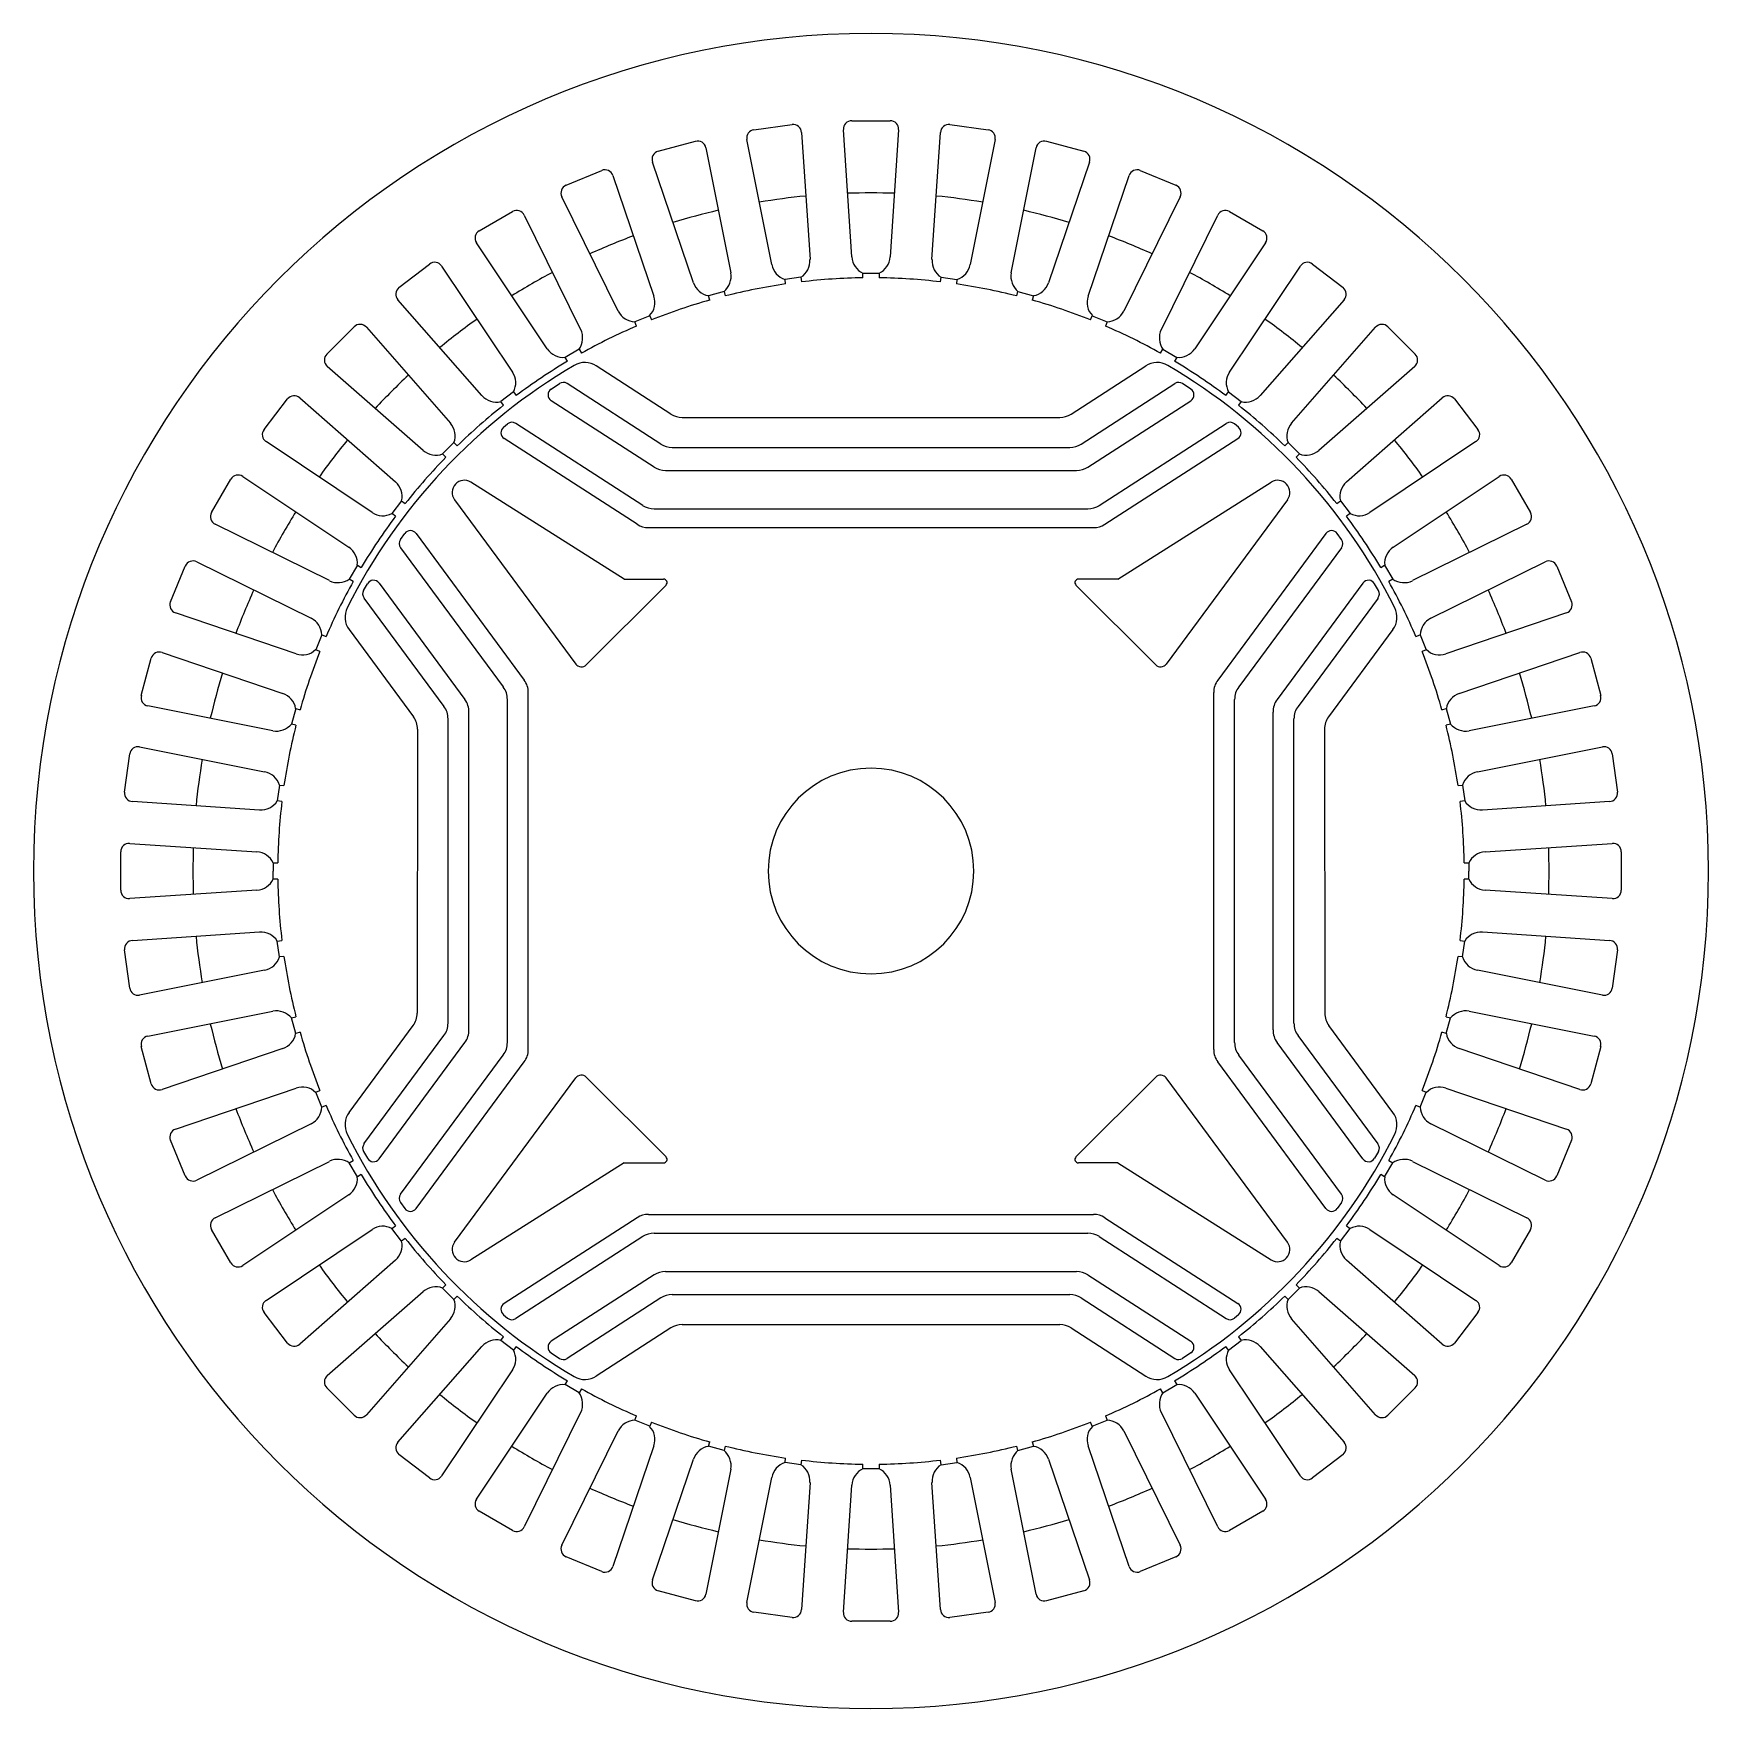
# Model space of a CAD drawing. Extents: x -120 to 120, y -120 to 120.
import ezdxf

# ---------------------------------------------------------------- set-up
doc = ezdxf.new("R2010")
doc.units = 0
doc.header["$MEASUREMENT"] = 0
doc.layers.add('DEFAULT', color=7, linetype='CONTINUOUS')
doc.layers.add('LAYER1', color=7, linetype='CONTINUOUS')

msp = doc.modelspace()

# ---------------------------------------------------------------- linework, layer by layer
at = {"layer": 'DEFAULT'}
for start, end in [(90, 270), (270, 90)]:
    msp.add_arc((0, 0), 120, start, end, dxfattribs=at)
at = {"layer": 'DEFAULT', "linetype": 'Continuous'}
for start, end in [(95.5168, 99.4832), (88.0168, 91.9832), (80.5168, 84.4832), (103.0168, 106.9832), (73.0168, 76.9832), (110.5168, 114.4832), (65.5168, 69.4832), (118.0168, 121.9832), (58.0168, 61.9832), (125.5168, 129.4832), (50.5168, 54.4832), (133.0168, 136.9832), (43.0168, 46.9832), (140.5168, 144.4832), (35.5168, 39.4832), (148.0168, 151.9832), (28.0168, 31.9832), (155.5168, 159.4832), (20.5168, 24.4832), (163.0168, 166.9832), (13.0168, 16.9832), (170.5168, 174.4832), (5.5168, 9.4832), (178.0168, 181.9832), (358.0168, 1.9832), (185.5168, 189.4832), (350.5168, 354.4832), (193.0168, 196.9832), (343.0168, 346.9832), (200.5168, 204.4832), (335.5168, 339.4832), (208.0168, 211.9832), (328.0168, 331.9832), (215.5168, 219.4832), (320.5168, 324.4832), (223.0168, 226.9832), (313.0168, 316.9832), (230.5168, 234.4832), (305.5168, 309.4832), (238.0168, 241.9832), (298.0168, 301.9832), (245.5168, 249.4832), (290.5168, 294.4832), (253.0168, 256.9832), (283.0168, 286.9832), (260.5168, 264.4832), (275.5168, 279.4832), (268.0168, 271.9832)]:
    msp.add_arc((0, 0), 97.16, start, end, dxfattribs=at)
at = {"layer": 'LAYER1'}
for p, q in [((-16.77, 106.22), (-11.29, 106.94)), ((-9.94, 105.83), (-8.74, 87.6)), ((-2.76, 87.99), (-3.96, 106.22)), ((-2.76, 107.5), (0, 107.5)), ((0, 107.5), (2.76, 107.5)), ((3.96, 106.22), (2.76, 87.99)), ((8.74, 87.6), (9.94, 105.83)), ((11.29, 106.94), (16.77, 106.22)), ((-30.49, 103.12), (-25.15, 104.55)), ((-23.67, 103.63), (-20.1, 85.71)), ((-14.23, 86.88), (-17.79, 104.8)), ((17.79, 104.8), (14.23, 86.88)), ((20.1, 85.71), (23.67, 103.63)), ((25.15, 104.55), (30.49, 103.12)), ((-25.44, 84.28), (-31.32, 101.58)), ((31.32, 101.58), (25.44, 84.28)), ((-43.69, 98.26), (-38.59, 100.37)), ((-36.99, 99.65), (-31.12, 82.35)), ((31.12, 82.35), (36.99, 99.65)), ((38.59, 100.37), (43.69, 98.26)), ((-36.23, 80.23), (-44.31, 96.62)), ((44.31, 96.62), (36.23, 80.23)), ((-56.14, 91.72), (-51.36, 94.48)), ((-49.68, 93.97), (-41.6, 77.58)), ((41.6, 77.58), (49.68, 93.97)), ((51.36, 94.48), (56.14, 91.72)), ((-46.39, 74.82), (-56.54, 90.01)), ((56.54, 90.01), (46.39, 74.82)), ((-67.63, 83.6), (-63.25, 86.97)), ((-61.52, 86.68), (-51.37, 71.49)), ((51.37, 71.49), (61.52, 86.68)), ((63.25, 86.97), (67.63, 83.6)), ((-10.04, 85.07), (-12.32, 84.77)), ((-12.23, 84.11), (-12.32, 84.77)), ((-10.04, 85.07), (-9.95, 84.42)), ((-1.15, 84.99), (-1.15, 85.65)), ((-1.15, 85.65), (1.15, 85.65)), ((1.15, 85.65), (1.15, 84.99)), ((9.95, 84.42), (10.04, 85.07)), ((10.04, 85.07), (12.32, 84.77)), ((12.32, 84.77), (12.23, 84.11)), ((-55.76, 68.12), (-67.81, 81.86)), ((-21.06, 83.03), (-23.28, 82.43)), ((-23.11, 81.8), (-23.28, 82.43)), ((-21.06, 83.03), (-20.89, 82.39)), ((20.89, 82.39), (21.06, 83.03)), ((21.06, 83.03), (23.28, 82.43)), ((23.28, 82.43), (23.11, 81.8)), ((67.81, 81.86), (55.76, 68.12)), ((-31.71, 79.57), (-33.84, 78.69)), ((-31.71, 79.57), (-31.46, 78.96)), ((31.46, 78.96), (31.71, 79.57)), ((31.71, 79.57), (33.84, 78.69)), ((-77.97, 74.06), (-74.06, 77.97)), ((-72.31, 77.91), (-60.26, 64.17)), ((-33.59, 78.08), (-33.84, 78.69)), ((33.84, 78.69), (33.59, 78.08)), ((60.26, 64.17), (72.31, 77.91)), ((74.06, 77.97), (77.97, 74.06)), ((-41.83, 74.75), (-43.82, 73.6)), ((-41.83, 74.75), (-41.5, 74.18)), ((41.5, 74.18), (41.83, 74.75)), ((41.83, 74.75), (43.82, 73.6)), ((-64.17, 60.26), (-77.91, 72.31)), ((-43.49, 73.03), (-43.82, 73.6)), ((-28.67, 65.48), (-39.36, 72.38)), ((28.67, 65.48), (39.36, 72.38)), ((43.82, 73.6), (43.49, 73.03)), ((77.91, 72.31), (64.17, 60.26)), ((-45.83, 69.06), (-44.65, 69.84)), ((-30.12, 61.18), (-43.55, 69.85)), ((30.12, 61.18), (43.55, 69.85)), ((45.83, 69.06), (44.65, 69.84)), ((-86.97, 63.25), (-83.6, 67.63)), ((-81.86, 67.81), (-68.12, 55.76)), ((-51.23, 68.65), (-53.05, 67.25)), ((-52.65, 66.73), (-53.05, 67.25)), ((-51.23, 68.65), (-50.83, 68.13)), ((-31.09, 57.88), (-45.82, 67.38)), ((31.09, 57.88), (45.82, 67.38)), ((50.83, 68.13), (51.23, 68.65)), ((51.23, 68.65), (53.05, 67.25)), ((53.05, 67.25), (52.65, 66.73)), ((68.12, 55.76), (81.86, 67.81)), ((83.6, 67.63), (86.97, 63.25)), ((-27.04, 65), (27.04, 65)), ((-52.66, 63.58), (-52.09, 64.05)), ((-32.71, 52.38), (-50.91, 64.13)), ((32.71, 52.38), (50.91, 64.13)), ((52.66, 63.58), (52.09, 64.05)), ((-71.49, 51.37), (-86.68, 61.52)), ((-59.75, 61.38), (-61.38, 59.75)), ((-59.75, 61.38), (-59.29, 60.91)), ((-33.51, 49.68), (-52.56, 61.98)), ((-28.49, 60.7), (28.49, 60.7)), ((33.51, 49.68), (52.56, 61.98)), ((59.29, 60.91), (59.75, 61.38)), ((59.75, 61.38), (61.38, 59.75)), ((86.68, 61.52), (71.49, 51.37)), ((-60.91, 59.29), (-61.38, 59.75)), ((61.38, 59.75), (60.91, 59.29)), ((-94.48, 51.36), (-91.72, 56.14)), ((-90.01, 56.54), (-74.82, 46.39)), ((-35.35, 41.82), (-57.33, 55.71)), ((-29.46, 57.4), (29.46, 57.4)), ((35.35, 41.82), (57.33, 55.71)), ((74.82, 46.39), (90.01, 56.54)), ((91.72, 56.14), (94.48, 51.36)), ((-67.25, 53.05), (-68.65, 51.23)), ((-67.25, 53.05), (-66.73, 52.65)), ((-59.67, 53.19), (-42.3, 29.65)), ((59.67, 53.19), (42.3, 29.65)), ((66.73, 52.65), (67.25, 53.05)), ((67.25, 53.05), (68.65, 51.23)), ((-68.13, 50.83), (-68.65, 51.23)), ((-31.09, 51.9), (31.09, 51.9)), ((68.65, 51.23), (68.13, 50.83)), ((-77.58, 41.6), (-93.97, 49.68)), ((-67.41, 47.51), (-66.79, 48.35)), ((-65.18, 48.36), (-49.69, 27.36)), ((-31.88, 49.2), (31.88, 49.2)), ((65.18, 48.36), (49.69, 27.36)), ((67.41, 47.51), (66.79, 48.35)), ((93.97, 49.68), (77.58, 41.6)), ((-67.41, 46.32), (-52.69, 26.37)), ((67.41, 46.32), (52.69, 26.37)), ((-100.37, 38.59), (-98.26, 43.69)), ((-96.62, 44.31), (-80.23, 36.23)), ((-73.6, 43.82), (-74.75, 41.83)), ((-73.6, 43.82), (-73.03, 43.49)), ((73.03, 43.49), (73.6, 43.82)), ((73.6, 43.82), (74.75, 41.83)), ((80.23, 36.23), (96.62, 44.31)), ((98.26, 43.69), (100.37, 38.59)), ((-74.18, 41.5), (-74.75, 41.83)), ((-72.71, 40.2), (-72.16, 41.14)), ((-70.49, 41.24), (-58.19, 24.56)), ((-29.37, 40.96), (-40.79, 29.54)), ((-35.35, 41.82), (-29.72, 41.82)), ((29.37, 40.96), (40.79, 29.54)), ((35.35, 41.82), (29.72, 41.82)), ((70.49, 41.24), (58.19, 24.56)), ((72.71, 40.2), (72.16, 41.14)), ((74.75, 41.83), (74.18, 41.5)), ((-72.65, 39.11), (-61.19, 23.58)), ((72.65, 39.11), (61.19, 23.58)), ((-82.35, 31.12), (-99.65, 36.99)), ((99.65, 36.99), (82.35, 31.12)), ((-78.69, 33.84), (-79.57, 31.71)), ((-78.69, 33.84), (-78.08, 33.59)), ((-74.79, 34.6), (-65.57, 22.1)), ((74.79, 34.6), (65.57, 22.1)), ((78.08, 33.59), (78.69, 33.84)), ((78.69, 33.84), (79.57, 31.71)), ((-101.58, 31.32), (-84.28, 25.44)), ((-78.96, 31.46), (-79.57, 31.71)), ((79.57, 31.71), (78.96, 31.46)), ((84.28, 25.44), (101.58, 31.32)), ((-104.55, 25.15), (-103.12, 30.49)), ((103.12, 30.49), (104.55, 25.15)), ((-52.1, -24.59), (-52.1, 24.59)), ((-49.1, -25.58), (-49.1, 25.58)), ((49.1, -25.58), (49.1, 25.58)), ((52.1, -24.59), (52.1, 24.59)), ((-85.71, 20.1), (-103.63, 23.67)), ((-82.43, 23.28), (-83.03, 21.06)), ((-82.43, 23.28), (-81.8, 23.11)), ((-60.6, -21.8), (-60.6, 21.8)), ((-57.6, -22.78), (-57.6, 22.78)), ((57.6, -22.78), (57.6, 22.78)), ((60.6, -21.8), (60.6, 21.8)), ((81.8, 23.11), (82.43, 23.28)), ((82.43, 23.28), (83.03, 21.06)), ((103.63, 23.67), (85.71, 20.1)), ((-82.39, 20.89), (-83.03, 21.06)), ((-64.98, 20.32), (-65.02, -20.38)), ((64.98, 20.32), (65.02, -20.38)), ((83.03, 21.06), (82.39, 20.89)), ((-104.8, 17.79), (-86.88, 14.23)), ((86.88, 14.23), (104.8, 17.79)), ((-106.94, 11.29), (-106.22, 16.77)), ((106.22, 16.77), (106.94, 11.29)), ((-84.77, 12.32), (-85.07, 10.04)), ((-84.77, 12.32), (-84.11, 12.23)), ((84.11, 12.23), (84.77, 12.32)), ((84.77, 12.32), (85.07, 10.04)), ((-87.6, 8.74), (-105.83, 9.94)), ((-84.42, 9.95), (-85.07, 10.04)), ((85.07, 10.04), (84.42, 9.95)), ((105.83, 9.94), (87.6, 8.74)), ((-107.5, 0), (-107.5, 2.76)), ((-106.22, 3.96), (-87.99, 2.76)), ((87.99, 2.76), (106.22, 3.96)), ((107.5, 2.76), (107.5, 0)), ((-107.5, -2.76), (-107.5, 0)), ((-85.65, 1.15), (-84.99, 1.15)), ((-85.65, 1.15), (-85.65, 0)), ((-85.65, -1.15), (-85.65, 0)), ((84.99, 1.15), (85.65, 1.15)), ((85.65, 1.15), (85.65, 0)), ((85.65, -1.15), (85.65, 0)), ((107.5, 0), (107.5, -2.76)), ((-84.99, -1.15), (-85.65, -1.15)), ((85.65, -1.15), (84.99, -1.15)), ((-87.99, -2.76), (-106.22, -3.96)), ((106.22, -3.96), (87.99, -2.76)), ((-105.83, -9.94), (-87.6, -8.74)), ((87.6, -8.74), (105.83, -9.94)), ((-106.22, -16.77), (-106.94, -11.29)), ((-85.07, -10.04), (-84.42, -9.95)), ((-84.77, -12.32), (-85.07, -10.04)), ((84.42, -9.95), (85.07, -10.04)), ((84.77, -12.32), (85.07, -10.04)), ((106.94, -11.29), (106.22, -16.77)), ((-86.88, -14.23), (-104.8, -17.79)), ((-84.11, -12.23), (-84.77, -12.32)), ((84.77, -12.32), (84.11, -12.23)), ((104.8, -17.79), (86.88, -14.23)), ((-103.63, -23.67), (-85.71, -20.1)), ((-83.03, -21.06), (-82.39, -20.89)), ((-82.43, -23.28), (-83.03, -21.06)), ((82.39, -20.89), (83.03, -21.06)), ((82.43, -23.28), (83.03, -21.06)), ((85.71, -20.1), (103.63, -23.67)), ((-81.8, -23.11), (-82.43, -23.28)), ((-74.79, -34.6), (-65.6, -22.15)), ((-72.65, -39.11), (-61.19, -23.58)), ((72.65, -39.11), (61.19, -23.58)), ((74.79, -34.6), (65.6, -22.15)), ((82.43, -23.28), (81.8, -23.11)), ((-103.12, -30.49), (-104.55, -25.15)), ((-84.28, -25.44), (-101.58, -31.32)), ((-70.49, -41.24), (-58.19, -24.56)), ((-67.41, -46.32), (-52.69, -26.37)), ((67.41, -46.32), (52.69, -26.37)), ((70.49, -41.24), (58.19, -24.56)), ((101.58, -31.32), (84.28, -25.44)), ((104.55, -25.15), (103.12, -30.49)), ((-65.18, -48.36), (-49.69, -27.36)), ((65.18, -48.36), (49.69, -27.36)), ((-99.65, -36.99), (-82.35, -31.12)), ((-59.67, -53.19), (-42.3, -29.65)), ((-29.37, -40.96), (-40.79, -29.54)), ((29.37, -40.96), (40.79, -29.54)), ((59.67, -53.19), (42.3, -29.65)), ((82.35, -31.12), (99.65, -36.99)), ((-79.57, -31.71), (-78.96, -31.46)), ((-78.69, -33.84), (-79.57, -31.71)), ((-78.08, -33.59), (-78.69, -33.84)), ((78.69, -33.84), (78.08, -33.59)), ((78.69, -33.84), (79.57, -31.71)), ((78.96, -31.46), (79.57, -31.71)), ((-80.23, -36.23), (-96.62, -44.31)), ((96.62, -44.31), (80.23, -36.23)), ((-98.26, -43.69), (-100.37, -38.59)), ((-72.71, -40.2), (-72.16, -41.14)), ((72.71, -40.2), (72.16, -41.14)), ((100.37, -38.59), (98.26, -43.69)), ((-93.97, -49.68), (-77.58, -41.6)), ((-74.75, -41.83), (-74.18, -41.5)), ((-73.6, -43.82), (-74.75, -41.83)), ((-35.35, -41.82), (-57.33, -55.71)), ((-35.35, -41.82), (-29.72, -41.82)), ((35.35, -41.82), (29.72, -41.82)), ((35.35, -41.82), (57.33, -55.71)), ((73.6, -43.82), (74.75, -41.83)), ((74.18, -41.5), (74.75, -41.83)), ((77.58, -41.6), (93.97, -49.68)), ((-73.03, -43.49), (-73.6, -43.82)), ((73.6, -43.82), (73.03, -43.49)), ((-74.82, -46.39), (-90.01, -56.54)), ((-67.41, -47.51), (-66.79, -48.35)), ((67.41, -47.51), (66.79, -48.35)), ((90.01, -56.54), (74.82, -46.39)), ((-33.51, -49.68), (-52.56, -61.98)), ((-31.88, -49.2), (31.88, -49.2)), ((33.51, -49.68), (52.56, -61.98)), ((-91.72, -56.14), (-94.48, -51.36)), ((-86.68, -61.52), (-71.49, -51.37)), ((-68.65, -51.23), (-68.13, -50.83)), ((-67.25, -53.05), (-68.65, -51.23)), ((-66.73, -52.65), (-67.25, -53.05)), ((-32.71, -52.38), (-50.91, -64.13)), ((-31.09, -51.9), (31.09, -51.9)), ((32.71, -52.38), (50.91, -64.13)), ((67.25, -53.05), (66.73, -52.65)), ((67.25, -53.05), (68.65, -51.23)), ((68.13, -50.83), (68.65, -51.23)), ((71.49, -51.37), (86.68, -61.52)), ((94.48, -51.36), (91.72, -56.14)), ((-68.12, -55.76), (-81.86, -67.81)), ((-29.46, -57.4), (29.46, -57.4)), ((81.86, -67.81), (68.12, -55.76)), ((-61.38, -59.75), (-60.91, -59.29)), ((-59.75, -61.38), (-61.38, -59.75)), ((-31.09, -57.88), (-45.82, -67.38)), ((31.09, -57.88), (45.82, -67.38)), ((59.75, -61.38), (61.38, -59.75)), ((60.91, -59.29), (61.38, -59.75)), ((-77.91, -72.31), (-64.17, -60.26)), ((-59.29, -60.91), (-59.75, -61.38)), ((-30.12, -61.18), (-43.55, -69.85)), ((-28.49, -60.7), (28.49, -60.7)), ((30.12, -61.18), (43.55, -69.85)), ((59.75, -61.38), (59.29, -60.91)), ((64.17, -60.26), (77.91, -72.31)), ((-83.6, -67.63), (-86.97, -63.25)), ((-60.26, -64.17), (-72.31, -77.91)), ((-52.66, -63.58), (-52.09, -64.05)), ((52.66, -63.58), (52.09, -64.05)), ((72.31, -77.91), (60.26, -64.17)), ((86.97, -63.25), (83.6, -67.63)), ((-53.05, -67.25), (-52.65, -66.73)), ((-28.67, -65.48), (-39.36, -72.38)), ((-27.04, -65), (27.04, -65)), ((28.67, -65.48), (39.36, -72.38)), ((52.65, -66.73), (53.05, -67.25)), ((-67.81, -81.86), (-55.76, -68.12)), ((-51.23, -68.65), (-53.05, -67.25)), ((-50.83, -68.13), (-51.23, -68.65)), ((-45.83, -69.06), (-44.65, -69.84)), ((45.83, -69.06), (44.65, -69.84)), ((51.23, -68.65), (50.83, -68.13)), ((51.23, -68.65), (53.05, -67.25)), ((55.76, -68.12), (67.81, -81.86)), ((-51.37, -71.49), (-61.52, -86.68)), ((61.52, -86.68), (51.37, -71.49)), ((-74.06, -77.97), (-77.97, -74.06)), ((-43.82, -73.6), (-43.49, -73.03)), ((-41.83, -74.75), (-43.82, -73.6)), ((-41.5, -74.18), (-41.83, -74.75)), ((41.83, -74.75), (41.5, -74.18)), ((41.83, -74.75), (43.82, -73.6)), ((43.49, -73.03), (43.82, -73.6)), ((77.97, -74.06), (74.06, -77.97)), ((-56.54, -90.01), (-46.39, -74.82)), ((46.39, -74.82), (56.54, -90.01)), ((-41.6, -77.58), (-49.68, -93.97)), ((-33.84, -78.69), (-33.59, -78.08)), ((-31.71, -79.57), (-33.84, -78.69)), ((-31.46, -78.96), (-31.71, -79.57)), ((31.71, -79.57), (31.46, -78.96)), ((31.71, -79.57), (33.84, -78.69)), ((33.59, -78.08), (33.84, -78.69)), ((49.68, -93.97), (41.6, -77.58)), ((-44.31, -96.62), (-36.23, -80.23)), ((36.23, -80.23), (44.31, -96.62)), ((-63.25, -86.97), (-67.63, -83.6)), ((-31.12, -82.35), (-36.99, -99.65)), ((-23.28, -82.43), (-23.11, -81.8)), ((-21.06, -83.03), (-23.28, -82.43)), ((-20.89, -82.39), (-21.06, -83.03)), ((21.06, -83.03), (20.89, -82.39)), ((21.06, -83.03), (23.28, -82.43)), ((23.11, -81.8), (23.28, -82.43)), ((36.99, -99.65), (31.12, -82.35)), ((67.63, -83.6), (63.25, -86.97)), ((-31.32, -101.58), (-25.44, -84.28)), ((-20.1, -85.71), (-23.67, -103.63)), ((-12.32, -84.77), (-12.23, -84.11)), ((-10.04, -85.07), (-12.32, -84.77)), ((-9.95, -84.42), (-10.04, -85.07)), ((-1.15, -85.65), (-1.15, -84.99)), ((1.15, -85.65), (-1.15, -85.65)), ((1.15, -84.99), (1.15, -85.65)), ((10.04, -85.07), (9.95, -84.42)), ((10.04, -85.07), (12.32, -84.77)), ((12.23, -84.11), (12.32, -84.77)), ((23.67, -103.63), (20.1, -85.71)), ((25.44, -84.28), (31.32, -101.58)), ((-17.79, -104.8), (-14.23, -86.88)), ((-8.74, -87.6), (-9.94, -105.83)), ((-3.96, -106.22), (-2.76, -87.99)), ((2.76, -87.99), (3.96, -106.22)), ((9.94, -105.83), (8.74, -87.6)), ((14.23, -86.88), (17.79, -104.8)), ((-51.36, -94.48), (-56.14, -91.72)), ((56.14, -91.72), (51.36, -94.48)), ((-38.59, -100.37), (-43.69, -98.26)), ((43.69, -98.26), (38.59, -100.37)), ((-25.15, -104.55), (-30.49, -103.12)), ((30.49, -103.12), (25.15, -104.55)), ((-11.29, -106.94), (-16.77, -106.22)), ((0, -107.5), (-2.76, -107.5)), ((2.76, -107.5), (0, -107.5)), ((16.77, -106.22), (11.29, -106.94))]:
    msp.add_line(p, q, dxfattribs=at)
for centre, radius, start, end in [((-16.61, 105.03), 1.2, 97.5, 191.25), ((-11.14, 105.75), 1.2, 3.75, 97.5), ((-2.76, 106.3), 1.2, 90, 183.75), ((2.76, 106.3), 1.2, 356.25, 90), ((11.14, 105.75), 1.2, 82.5, 176.25), ((16.61, 105.03), 1.2, 348.75, 82.5), ((-24.84, 103.39), 1.2, 11.25, 105), ((24.84, 103.39), 1.2, 75, 168.75), ((-30.18, 101.96), 1.2, 105, 198.75), ((30.18, 101.96), 1.2, 341.25, 75), ((-38.13, 99.27), 1.2, 18.75, 112.5), ((38.13, 99.27), 1.2, 67.5, 161.25), ((-43.23, 97.15), 1.2, 112.5, 206.25), ((43.23, 97.15), 1.2, 333.75, 67.5), ((-50.76, 93.44), 1.2, 26.25, 120), ((50.76, 93.44), 1.2, 60, 153.75), ((-55.54, 90.68), 1.2, 120, 213.75), ((55.54, 90.68), 1.2, 326.25, 60), ((-62.52, 86.02), 1.2, 33.75, 127.5), ((-11.51, 87.42), 2.77, 191.25, 252.9915), ((-11.51, 87.42), 2.77, 302.0085, 3.75), ((0, 88.17), 2.77, 183.75, 245.4915), ((0, 88.17), 2.77, 294.5085, 356.25), ((11.51, 87.42), 2.77, 176.25, 237.9915), ((11.51, 87.42), 2.77, 287.0085, 348.75), ((62.52, 86.02), 1.2, 52.5, 146.25), ((-22.82, 85.17), 2.77, 198.75, 260.4915), ((-22.82, 85.17), 2.77, 309.5085, 11.25), ((0, 0), 85, 98.2752, 104.2248), ((0, 0), 85, 90.7752, 96.7248), ((0, 0), 85, 83.2752, 89.2248), ((0, 0), 85, 75.7752, 81.7248), ((22.82, 85.17), 2.77, 168.75, 230.4915), ((22.82, 85.17), 2.77, 279.5085, 341.25), ((-66.9, 82.65), 1.2, 127.5, 221.25), ((-33.74, 81.46), 2.77, 317.0085, 18.75), ((0, 0), 85, 105.7752, 111.7248), ((0, 0), 85, 68.2752, 74.2248), ((33.74, 81.46), 2.77, 161.25, 222.9915), ((66.9, 82.65), 1.2, 318.75, 52.5), ((-33.74, 81.46), 2.77, 206.25, 267.9915), ((33.74, 81.46), 2.77, 272.0085, 333.75), ((-73.21, 77.12), 1.2, 41.25, 135), ((-44.08, 76.36), 2.77, 324.5085, 26.25), ((0, 0), 85, 113.2752, 119.2248), ((0, 0), 85, 60.7752, 66.7248), ((44.08, 76.36), 2.77, 153.75, 215.4915), ((73.21, 77.12), 1.2, 45, 138.75), ((-44.09, 76.36), 2.77, 213.75, 275.4915), ((44.09, 76.36), 2.77, 264.5085, 326.25), ((-77.12, 73.21), 1.2, 135, 228.75), ((0, 0), 84, 120.401, 153.3137), ((0, 0), 85, 120.7752, 126.7248), ((-40.99, 69.86), 3, 57.1587, 120.401), ((40.99, 69.86), 3, 59.599, 122.8413), ((0, 0), 84, 26.6863, 59.599), ((0, 0), 85, 53.2752, 59.2248), ((77.12, 73.21), 1.2, 311.25, 45), ((-53.67, 69.95), 2.77, 332.0085, 33.75), ((-44.1, 69.01), 1, 57.1587, 123.7105), ((44.1, 69.01), 1, 56.2895, 122.8413), ((53.67, 69.95), 2.77, 146.25, 207.9915), ((-82.65, 66.9), 1.2, 48.75, 142.5), ((-53.68, 69.95), 2.77, 221.25, 282.9915), ((-45.27, 68.22), 1, 123.7105, 237.1587), ((45.27, 68.22), 1, 302.8413, 56.2895), ((53.68, 69.95), 2.77, 257.0085, 318.75), ((82.65, 66.9), 1.2, 37.5, 131.25), ((0, 0), 85, 128.2752, 134.2248), ((-27.04, 68), 3, 237.1587, 270), ((27.04, 68), 3, 270, 302.8413), ((0, 0), 85, 45.7752, 51.7248), ((-86.02, 62.52), 1.2, 142.5, 236.25), ((-62.35, 62.35), 2.77, 339.5085, 41.25), ((-52.02, 62.82), 1, 129.9003, 237.1587), ((-51.45, 63.29), 1, 57.1587, 129.9003), ((51.45, 63.29), 1, 50.0997, 122.8413), ((52.02, 62.82), 1, 302.8413, 50.0997), ((62.35, 62.35), 2.77, 138.75, 200.4915), ((86.02, 62.52), 1.2, 303.75, 37.5), ((-62.35, 62.35), 2.77, 228.75, 290.4915), ((-28.49, 63.7), 3, 237.1587, 270), ((28.49, 63.7), 3, 270, 302.8413), ((62.35, 62.35), 2.77, 249.5085, 311.25), ((0, 0), 85, 135.7752, 141.7248), ((-29.46, 60.4), 3, 237.1587, 270), ((29.46, 60.4), 3, 270, 302.8413), ((0, 0), 85, 38.2752, 44.2248), ((-90.68, 55.54), 1.2, 56.25, 150), ((-69.95, 53.68), 2.77, 347.0085, 48.75), ((-58.27, 54.23), 1.75, 57.7093, 216.4252), ((58.27, 54.23), 1.75, 323.5748, 122.2907), ((69.95, 53.68), 2.77, 131.25, 192.9915), ((90.68, 55.54), 1.2, 30, 123.75), ((-93.44, 50.76), 1.2, 150, 243.75), ((0, 0), 85, 143.2752, 149.2248), ((-69.95, 53.67), 2.77, 236.25, 297.9915), ((-31.09, 54.9), 3, 237.1587, 270), ((31.09, 54.9), 3, 270, 302.8413), ((0, 0), 85, 30.7752, 36.7248), ((69.95, 53.67), 2.77, 242.0085, 303.75), ((93.44, 50.76), 1.2, 296.25, 30), ((-65.99, 47.77), 1, 36.4252, 143.9095), ((-31.88, 52.2), 3, 237.1587, 270), ((31.88, 52.2), 3, 270, 302.8413), ((65.99, 47.77), 1, 36.0905, 143.5748), ((-76.36, 44.09), 2.77, 354.5085, 56.25), ((-66.6, 46.92), 1, 143.9095, 216.4252), ((66.6, 46.92), 1, 323.5748, 36.0905), ((76.36, 44.09), 2.77, 123.75, 185.4915), ((-97.15, 43.23), 1.2, 63.75, 157.5), ((97.15, 43.23), 1.2, 22.5, 116.25), ((0, 0), 85, 150.7752, 156.7248), ((-76.36, 44.08), 2.77, 243.75, 305.4915), ((-71.3, 40.65), 1, 36.4252, 150.107), ((-29.72, 41.32), 0.5, 315, 90), ((29.72, 41.32), 0.5, 90, 225), ((71.3, 40.65), 1, 29.893, 143.5748), ((0, 0), 85, 23.2752, 29.2248), ((76.36, 44.08), 2.77, 234.5085, 296.25), ((-99.27, 38.13), 1.2, 157.5, 251.25), ((-71.84, 39.7), 1, 150.107, 216.4252), ((71.84, 39.7), 1, 323.5748, 29.893), ((99.27, 38.13), 1.2, 288.75, 22.5), ((-81.46, 33.74), 2.77, 2.0085, 63.75), ((-72.37, 36.38), 3, 153.3137, 216.4252), ((72.37, 36.38), 3, 323.5748, 26.6863), ((81.46, 33.74), 2.77, 116.25, 177.9915), ((-101.96, 30.18), 1.2, 71.25, 165), ((-81.46, 33.74), 2.77, 251.25, 312.9915), ((0, 0), 85, 158.2752, 164.2248), ((0, 0), 85, 15.7752, 21.7248), ((81.46, 33.74), 2.77, 227.0085, 288.75), ((101.96, 30.18), 1.2, 15, 108.75), ((-41.5, 30.25), 1, 216.4252, 315), ((41.5, 30.25), 1, 225, 323.5748), ((-52.1, 25.58), 3, 0, 36.4252), ((52.1, 25.58), 3, 143.5748, 180), ((-103.39, 24.84), 1.2, 165, 258.75), ((-85.17, 22.82), 2.77, 9.5085, 71.25), ((-60.6, 22.78), 3, 0, 36.4252), ((-55.1, 24.59), 3, 0, 36.4252), ((55.1, 24.59), 3, 143.5748, 180), ((60.6, 22.78), 3, 143.5748, 180), ((85.17, 22.82), 2.77, 108.75, 170.4915), ((103.39, 24.84), 1.2, 281.25, 15), ((-67.98, 20.32), 3, 359.9482, 36.4252), ((-63.6, 21.8), 3, 360, 36.4252), ((63.6, 21.8), 3, 143.5748, 180), ((67.98, 20.32), 3, 143.5748, 180.0518), ((-85.17, 22.82), 2.77, 258.75, 320.4915), ((0, 0), 85, 165.7752, 171.7248), ((0, 0), 85, 8.2752, 14.2248), ((85.17, 22.82), 2.77, 219.5085, 281.25), ((-105.03, 16.61), 1.2, 78.75, 172.5), ((105.03, 16.61), 1.2, 7.5, 101.25), ((0, 0), 14.73, 0, 180), ((-87.42, 11.51), 2.77, 17.0085, 78.75), ((87.42, 11.51), 2.77, 101.25, 162.9915), ((-105.75, 11.14), 1.2, 172.5, 266.25), ((-87.42, 11.51), 2.77, 266.25, 327.9915), ((0, 0), 85, 173.2752, 179.2248), ((0, 0), 85, 0.7752, 6.7248), ((87.42, 11.51), 2.77, 212.0085, 273.75), ((105.75, 11.14), 1.2, 273.75, 7.5), ((-106.3, 2.76), 1.2, 86.25, 180), ((-88.17, 0), 2.77, 24.5085, 86.25), ((88.17, 0), 2.77, 93.75, 155.4915), ((106.3, 2.76), 1.2, 360, 93.75), ((0, 0), 14.73, 180, 0), ((-88.17, 0), 2.77, 273.75, 335.4915), ((0, 0), 85, 180.7752, 186.7248), ((0, 0), 85, 353.2752, 359.2248), ((88.17, 0), 2.77, 204.5085, 266.25), ((-106.3, -2.76), 1.2, 180, 273.75), ((106.3, -2.76), 1.2, 266.25, 0), ((-87.42, -11.51), 2.77, 32.0085, 93.75), ((87.42, -11.51), 2.77, 86.25, 147.9915), ((-105.75, -11.14), 1.2, 93.75, 187.5), ((105.75, -11.14), 1.2, 352.5, 86.25), ((-87.42, -11.51), 2.77, 281.25, 342.9915), ((0, 0), 85, 188.2752, 194.2248), ((0, 0), 85, 345.7752, 351.7248), ((87.42, -11.51), 2.77, 197.0085, 258.75), ((-105.03, -16.61), 1.2, 187.5, 281.25), ((105.03, -16.61), 1.2, 258.75, 352.5), ((-85.17, -22.82), 2.77, 39.5085, 101.25), ((-68.02, -20.37), 3, 323.5748, 359.9482), ((68.02, -20.37), 3, 180.0518, 216.4252), ((85.17, -22.82), 2.77, 78.75, 140.4915), ((-103.39, -24.84), 1.2, 101.25, 195), ((-85.17, -22.82), 2.77, 288.75, 350.4915), ((0, 0), 85, 195.7752, 201.7248), ((-63.6, -21.8), 3, 323.5748, 0), ((-60.6, -22.78), 3, 323.5748, 360), ((60.6, -22.78), 3, 180, 216.4252), ((63.6, -21.8), 3, 180, 216.4252), ((0, 0), 85, 338.2752, 344.2248), ((85.17, -22.82), 2.77, 189.5085, 251.25), ((103.39, -24.84), 1.2, 345, 78.75), ((-55.1, -24.59), 3, 323.5748, 360), ((-52.1, -25.58), 3, 323.5748, 0), ((52.1, -25.58), 3, 180, 216.4252), ((55.1, -24.59), 3, 180, 216.4252), ((-101.96, -30.18), 1.2, 195, 288.75), ((-81.46, -33.74), 2.77, 47.0085, 108.75), ((-41.5, -30.25), 1, 45, 143.5748), ((41.5, -30.25), 1, 36.4252, 135), ((81.46, -33.74), 2.77, 71.25, 132.9915), ((101.96, -30.18), 1.2, 251.25, 345), ((0, 0), 85, 203.2752, 209.2248), ((0, 0), 85, 330.7752, 336.7248), ((-81.46, -33.74), 2.77, 296.25, 357.9915), ((-72.37, -36.38), 3, 143.5748, 206.6863), ((72.37, -36.38), 3, 333.3137, 36.4252), ((81.46, -33.74), 2.77, 182.0085, 243.75), ((-99.27, -38.13), 1.2, 108.75, 202.5), ((0, 0), 84, 206.6863, 239.599), ((0, 0), 84, 300.401, 333.3137), ((99.27, -38.13), 1.2, 337.5, 71.25), ((-71.84, -39.7), 1, 143.5748, 209.893), ((71.84, -39.7), 1, 330.107, 36.4252), ((-76.36, -44.08), 2.77, 54.5085, 116.25), ((-71.3, -40.65), 1, 209.893, 323.5748), ((-29.72, -41.32), 0.5, 270, 45), ((29.72, -41.32), 0.5, 135, 270), ((71.3, -40.65), 1, 216.4252, 330.107), ((76.36, -44.08), 2.77, 63.75, 125.4915), ((-97.15, -43.23), 1.2, 202.5, 296.25), ((-76.36, -44.09), 2.77, 303.75, 5.4915), ((0, 0), 85, 210.7752, 216.7248), ((0, 0), 85, 323.2752, 329.2248), ((76.36, -44.09), 2.77, 174.5085, 236.25), ((97.15, -43.23), 1.2, 243.75, 337.5), ((-66.6, -46.92), 1, 143.5748, 216.0905), ((66.6, -46.92), 1, 323.9095, 36.4252), ((-93.44, -50.76), 1.2, 116.25, 210), ((-65.99, -47.77), 1, 216.0905, 323.5748), ((-31.88, -52.2), 3, 90, 122.8413), ((31.88, -52.2), 3, 57.1587, 90), ((65.99, -47.77), 1, 216.4252, 323.9095), ((93.44, -50.76), 1.2, 330, 63.75), ((-69.95, -53.67), 2.77, 62.0085, 123.75), ((0, 0), 85, 218.2752, 224.2248), ((-31.09, -54.9), 3, 90, 122.8413), ((31.09, -54.9), 3, 57.1587, 90), ((0, 0), 85, 315.7752, 321.7248), ((69.95, -53.67), 2.77, 56.25, 117.9915), ((-69.95, -53.68), 2.77, 311.25, 12.9915), ((-58.27, -54.23), 1.75, 143.5748, 302.2907), ((58.27, -54.23), 1.75, 237.7093, 36.4252), ((69.95, -53.68), 2.77, 167.0085, 228.75), ((-90.68, -55.54), 1.2, 210, 303.75), ((-29.46, -60.4), 3, 90, 122.8413), ((29.46, -60.4), 3, 57.1587, 90), ((90.68, -55.54), 1.2, 236.25, 330), ((-62.35, -62.35), 2.77, 69.5085, 131.25), ((62.35, -62.35), 2.77, 48.75, 110.4915), ((-86.02, -62.52), 1.2, 123.75, 217.5), ((-62.35, -62.35), 2.77, 318.75, 20.4915), ((0, 0), 85, 225.7752, 231.7248), ((-52.02, -62.82), 1, 122.8413, 230.0997), ((-28.49, -63.7), 3, 90, 122.8413), ((28.49, -63.7), 3, 57.1587, 90), ((52.02, -62.82), 1, 309.9003, 57.1587), ((0, 0), 85, 308.2752, 314.2248), ((62.35, -62.35), 2.77, 159.5085, 221.25), ((86.02, -62.52), 1.2, 322.5, 56.25), ((-51.45, -63.29), 1, 230.0997, 302.8413), ((51.45, -63.29), 1, 237.1587, 309.9003), ((-53.68, -69.95), 2.77, 77.0085, 138.75), ((-27.04, -68), 3, 90, 122.8413), ((27.04, -68), 3, 57.1587, 90), ((53.68, -69.95), 2.77, 41.25, 102.9915), ((-82.65, -66.9), 1.2, 217.5, 311.25), ((-53.67, -69.95), 2.77, 326.25, 27.9915), ((0, 0), 85, 233.2752, 239.2248), ((-45.27, -68.22), 1, 122.8413, 236.2895), ((0, 0), 85, 300.7752, 306.7248), ((45.27, -68.22), 1, 303.7105, 57.1587), ((53.67, -69.95), 2.77, 152.0085, 213.75), ((82.65, -66.9), 1.2, 228.75, 322.5), ((-44.1, -69.01), 1, 236.2895, 302.8413), ((44.1, -69.01), 1, 237.1587, 303.7105), ((-77.12, -73.21), 1.2, 131.25, 225), ((-44.09, -76.36), 2.77, 84.5085, 146.25), ((-40.99, -69.86), 3, 239.599, 302.8413), ((0, 0), 85, 240.7752, 246.7248), ((0, 0), 85, 293.2752, 299.2248), ((40.99, -69.86), 3, 237.1587, 300.401), ((44.09, -76.36), 2.77, 33.75, 95.4915), ((77.12, -73.21), 1.2, 315, 48.75), ((-44.08, -76.36), 2.77, 333.75, 35.4915), ((44.08, -76.36), 2.77, 144.5085, 206.25), ((-73.21, -77.12), 1.2, 225, 318.75), ((-33.74, -81.46), 2.77, 92.0085, 153.75), ((0, 0), 85, 248.2752, 254.2248), ((0, 0), 85, 285.7752, 291.7248), ((33.74, -81.46), 2.77, 26.25, 87.9915), ((73.21, -77.12), 1.2, 221.25, 315), ((-33.74, -81.46), 2.77, 341.25, 42.9915), ((33.74, -81.46), 2.77, 137.0085, 198.75), ((-66.9, -82.65), 1.2, 138.75, 232.5), ((-22.82, -85.17), 2.77, 99.5085, 161.25), ((-22.82, -85.17), 2.77, 348.75, 50.4915), ((0, 0), 85, 255.7752, 261.7248), ((0, 0), 85, 278.2752, 284.2248), ((22.82, -85.17), 2.77, 129.5085, 191.25), ((22.82, -85.17), 2.77, 18.75, 80.4915), ((66.9, -82.65), 1.2, 307.5, 41.25), ((-11.51, -87.42), 2.77, 107.0085, 168.75), ((-11.51, -87.42), 2.77, 356.25, 57.9915), ((0, 0), 85, 263.2752, 269.2248), ((0, -88.17), 2.77, 114.5085, 176.25), ((0, 0), 85, 270.7752, 276.7248), ((0, -88.17), 2.77, 3.75, 65.4915), ((11.51, -87.42), 2.77, 122.0085, 183.75), ((11.51, -87.42), 2.77, 11.25, 72.9915), ((-62.52, -86.02), 1.2, 232.5, 326.25), ((62.52, -86.02), 1.2, 213.75, 307.5), ((-55.54, -90.68), 1.2, 146.25, 240), ((55.54, -90.68), 1.2, 300, 33.75), ((-50.76, -93.44), 1.2, 240, 333.75), ((50.76, -93.44), 1.2, 206.25, 300), ((-43.23, -97.15), 1.2, 153.75, 247.5), ((43.23, -97.15), 1.2, 292.5, 26.25), ((-38.13, -99.27), 1.2, 247.5, 341.25), ((38.13, -99.27), 1.2, 198.75, 292.5), ((-30.18, -101.96), 1.2, 161.25, 255), ((30.18, -101.96), 1.2, 285, 18.75), ((-24.84, -103.39), 1.2, 255, 348.75), ((-16.61, -105.03), 1.2, 168.75, 262.5), ((16.61, -105.03), 1.2, 277.5, 11.25), ((24.84, -103.39), 1.2, 191.25, 285), ((-11.14, -105.75), 1.2, 262.5, 356.25), ((-2.76, -106.3), 1.2, 176.25, 270), ((2.76, -106.3), 1.2, 270, 3.75), ((11.14, -105.75), 1.2, 183.75, 277.5)]:
    msp.add_arc(centre, radius, start, end, dxfattribs=at)

doc.saveas('drawing.dxf')
